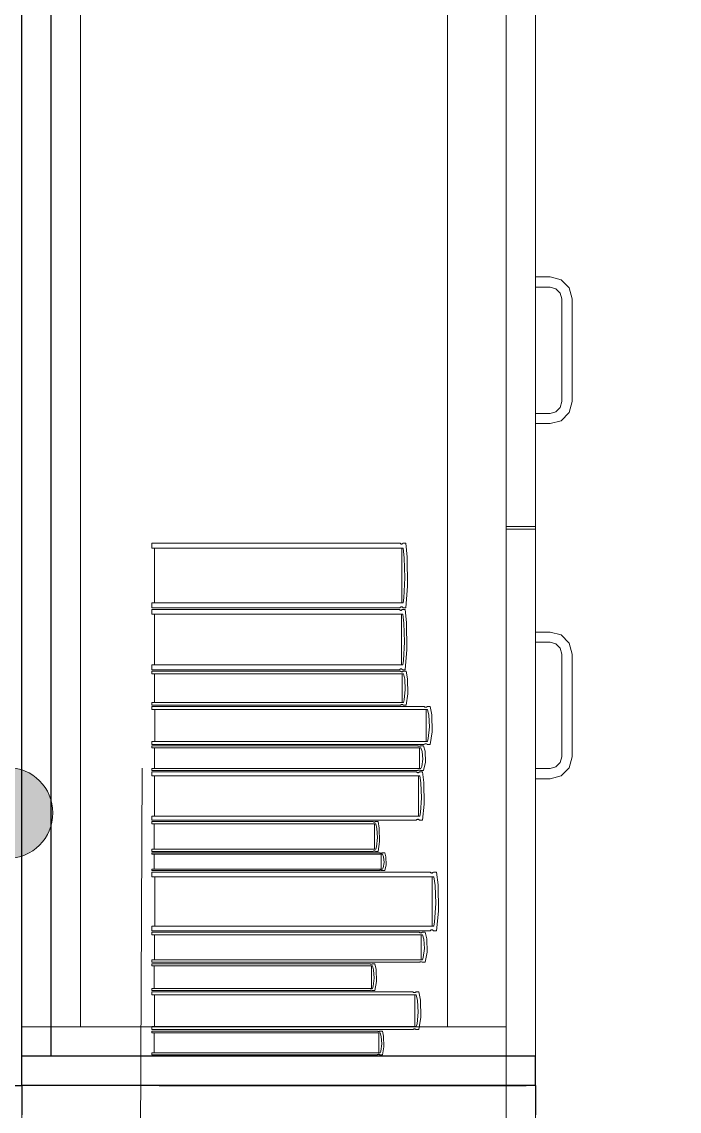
# Model space of a CAD drawing. Header units: inches. Extents: x -19 to 5698, y -728 to 92.
# Drawn here: x 211.535 to 211.983, y 34.967 to 35.71 of the extents above; entities that cross this region are included whole.
import ezdxf

# ---------------------------------------------------------------- set-up
doc = ezdxf.new("R2010")
doc.units = ezdxf.units.IN
doc.header["$MEASUREMENT"] = 0
doc.set_wipeout_variables(frame=1)
for name, pattern in [('HIDDEN', [0.375, 0.25, -0.125]), ('RAYITAS', [0.375, 0.25, -0.125]), ('Wipeout_Contour', [1, 0, -1])]:
    doc.linetypes.add(name, pattern=pattern)
for name, color, linetype, lineweight in [('00 conduct tomacorr', 120, 'HIDDEN', 30), ('T-TECHO-E', 150, 'Continuous', 20), ('TOMACORRIENTE', 22, 'RAYITAS', 9)]:
    doc.layers.add(name, color=color, linetype=linetype, lineweight=lineweight)
doc.layers.add('Interior - Mobiliario', color=7, linetype='Continuous')

# ---------------------------------------------------------------- blocks, each defined once
blk = doc.blocks.new('a')
at = {"layer": 'TOMACORRIENTE', "ltscale": 0.05}
h = blk.add_hatch(color=4, dxfattribs=at)
edge = h.paths.add_edge_path()
edge.add_arc((0, 0.0752), 0.02106, 0, 360)
at = {"layer": 'TOMACORRIENTE', "color": 4}
for p, q in [((-0.14553, 0.09625), (-0.0515, 0.09625)), ((-0.09851, 0.09625), (-0.09851, -0.09657)), ((0, 0.09625), (0, -0.09625)), ((0.06232, -0.09625), (0.06232, 0.09625))]:
    blk.add_line(p, q, dxfattribs=at)
blk.add_circle((0, 0.0752), 0.02106, dxfattribs=at)
blk = doc.blocks.new('CABLE 3FACE')
at = {"layer": 'T-TECHO-E', "rotation": 59.94170052614085}
blk.add_blockref('a', (0, 0), dxfattribs=at)

msp = doc.modelspace()

# ---------------------------------------------------------------- linework, layer by layer
at = {"layer": 'Interior - Mobiliario', "color": 175, "linetype": 'Continuous', "lineweight": 13}
for p, q in [((211.55515, 35.00472), (211.55515, 36.46472)), ((211.86515, 36.46472), (211.86515, 35.00472)), ((211.57515, 36.44472), (211.57515, 35.02472)), ((211.82515, 35.02472), (211.82515, 36.44472)), ((211.86515, 36.44472), (211.86515, 35.02472)), ((211.86515, 35.72472), (211.86515, 35.36572)), ((211.88515, 35.72472), (211.88515, 35.36572)), ((211.89515, 35.53572), (211.88515, 35.53572)), ((211.88515, 35.53572), (211.88515, 35.52872)), ((211.90265, 35.53371), (211.89515, 35.53572)), ((211.88515, 35.52872), (211.89515, 35.52872)), ((211.89515, 35.52872), (211.89915, 35.52764)), ((211.90814, 35.52822), (211.90265, 35.53371)), ((211.91015, 35.52072), (211.90814, 35.52822)), ((211.89915, 35.52764), (211.90208, 35.52472)), ((211.90208, 35.52472), (211.90315, 35.52072)), ((211.90315, 35.52072), (211.90315, 35.45072)), ((211.91015, 35.45072), (211.91015, 35.52072)), ((211.90208, 35.44672), (211.89915, 35.44379)), ((211.90315, 35.45072), (211.90208, 35.44672)), ((211.90814, 35.44322), (211.91015, 35.45072)), ((211.89515, 35.44272), (211.88515, 35.44272)), ((211.88515, 35.44272), (211.88515, 35.43572)), ((211.89915, 35.44379), (211.89515, 35.44272)), ((211.90265, 35.43773), (211.90814, 35.44322)), ((211.88515, 35.43572), (211.89515, 35.43572)), ((211.89515, 35.43572), (211.90265, 35.43773)), ((211.88515, 35.36572), (211.86515, 35.36572)), ((211.88515, 35.36372), (211.86515, 35.36372)), ((211.6238, 35.35081), (211.6238, 35.35434)), ((211.6238, 35.35434), (211.79297, 35.35434)), ((211.79504, 35.35081), (211.6238, 35.35081)), ((211.62553, 35.31369), (211.62553, 35.35081)), ((211.79297, 35.35434), (211.79312, 35.3541)), ((211.79312, 35.3541), (211.79334, 35.35385)), ((211.79334, 35.35385), (211.79358, 35.35368)), ((211.79358, 35.35368), (211.79383, 35.3536)), ((211.79383, 35.3536), (211.79409, 35.35361)), ((211.79409, 35.35361), (211.79434, 35.35371)), ((211.79417, 35.35081), (211.79417, 35.31369)), ((211.79434, 35.35371), (211.79457, 35.3539)), ((211.79457, 35.3539), (211.79479, 35.35417)), ((211.79479, 35.35417), (211.79489, 35.35434)), ((211.79489, 35.35434), (211.79677, 35.35434)), ((211.79583, 35.34419), (211.79504, 35.35081)), ((211.79677, 35.35434), (211.79772, 35.34465)), ((211.79627, 35.33059), (211.79583, 35.34419)), ((211.79772, 35.34465), (211.79793, 35.32489)), ((211.79555, 35.31704), (211.79627, 35.33059)), ((211.79793, 35.32489), (211.79677, 35.31016)), ((211.6238, 35.31016), (211.6238, 35.31369)), ((211.6238, 35.31369), (211.79504, 35.31369)), ((211.79504, 35.31369), (211.79555, 35.31704)), ((211.79297, 35.31016), (211.6238, 35.31016)), ((211.6238, 35.30586), (211.6238, 35.30916)), ((211.6238, 35.30916), (211.79263, 35.30916)), ((211.7947, 35.30586), (211.6238, 35.30586)), ((211.62553, 35.27129), (211.62553, 35.30586)), ((211.79263, 35.30916), (211.79278, 35.30894)), ((211.79278, 35.30894), (211.793, 35.3087)), ((211.79307, 35.31033), (211.79297, 35.31016)), ((211.793, 35.3087), (211.79324, 35.30854)), ((211.79329, 35.3106), (211.79307, 35.31033)), ((211.79324, 35.30854), (211.79349, 35.30847)), ((211.79353, 35.31078), (211.79329, 35.3106)), ((211.79349, 35.30847), (211.79374, 35.30848)), ((211.79378, 35.31088), (211.79353, 35.31078)), ((211.79374, 35.30848), (211.79399, 35.30857)), ((211.79403, 35.31089), (211.79378, 35.31088)), ((211.79383, 35.30586), (211.79383, 35.27129)), ((211.79399, 35.30857), (211.79423, 35.30875)), ((211.79428, 35.31081), (211.79403, 35.31089)), ((211.79423, 35.30875), (211.79445, 35.309)), ((211.79452, 35.31065), (211.79428, 35.31081)), ((211.79445, 35.309), (211.79455, 35.30916)), ((211.79475, 35.31039), (211.79452, 35.31065)), ((211.79455, 35.30916), (211.79642, 35.30916)), ((211.79549, 35.2997), (211.7947, 35.30586)), ((211.79489, 35.31016), (211.79475, 35.31039)), ((211.79677, 35.31016), (211.79489, 35.31016)), ((211.79642, 35.30916), (211.79737, 35.30013)), ((211.79593, 35.28703), (211.79549, 35.2997)), ((211.79737, 35.30013), (211.79758, 35.28172)), ((211.88515, 35.29372), (211.89515, 35.29372)), ((211.88515, 35.28672), (211.88515, 35.29372)), ((211.89515, 35.29372), (211.90265, 35.29171)), ((211.90265, 35.29171), (211.90814, 35.28622)), ((211.79521, 35.27441), (211.79593, 35.28703)), ((211.89515, 35.28672), (211.88515, 35.28672)), ((211.89915, 35.28564), (211.89515, 35.28672)), ((211.90208, 35.28272), (211.89915, 35.28564)), ((211.90315, 35.27872), (211.90208, 35.28272)), ((211.90814, 35.28622), (211.91015, 35.27872)), ((211.79758, 35.28172), (211.79642, 35.268)), ((211.90315, 35.20872), (211.90315, 35.27872)), ((211.91015, 35.27872), (211.91015, 35.20872)), ((211.6238, 35.268), (211.6238, 35.27129)), ((211.6238, 35.27129), (211.7947, 35.27129)), ((211.79263, 35.268), (211.6238, 35.268)), ((211.79273, 35.26816), (211.79263, 35.268)), ((211.79295, 35.26841), (211.79273, 35.26816)), ((211.79318, 35.26858), (211.79295, 35.26841)), ((211.79343, 35.26868), (211.79318, 35.26858)), ((211.79369, 35.26869), (211.79343, 35.26868)), ((211.79394, 35.26861), (211.79369, 35.26869)), ((211.79418, 35.26845), (211.79394, 35.26861)), ((211.7944, 35.26822), (211.79418, 35.26845)), ((211.79455, 35.268), (211.7944, 35.26822)), ((211.79642, 35.268), (211.79455, 35.268)), ((211.7947, 35.27129), (211.79521, 35.27441)), ((211.6238, 35.26515), (211.6238, 35.267)), ((211.6238, 35.267), (211.79321, 35.267)), ((211.79528, 35.26515), (211.6238, 35.26515)), ((211.62554, 35.24575), (211.62554, 35.26515)), ((211.79321, 35.267), (211.79335, 35.26687)), ((211.79335, 35.26687), (211.79357, 35.26674)), ((211.79357, 35.26674), (211.79382, 35.26665)), ((211.79382, 35.26665), (211.79407, 35.26661)), ((211.79407, 35.26661), (211.79432, 35.26662)), ((211.79432, 35.26662), (211.79457, 35.26667)), ((211.79441, 35.26515), (211.79441, 35.24575)), ((211.79457, 35.26667), (211.79481, 35.26677)), ((211.79481, 35.26677), (211.79503, 35.26691)), ((211.79503, 35.26691), (211.79513, 35.267)), ((211.79513, 35.267), (211.79701, 35.267)), ((211.79607, 35.26169), (211.79528, 35.26515)), ((211.79651, 35.25458), (211.79607, 35.26169)), ((211.79701, 35.267), (211.79796, 35.26193)), ((211.79796, 35.26193), (211.79817, 35.25161)), ((211.79579, 35.2475), (211.79651, 35.25458)), ((211.6238, 35.24391), (211.6238, 35.24575)), ((211.6238, 35.24575), (211.79528, 35.24575)), ((211.79528, 35.24575), (211.79579, 35.2475)), ((211.79817, 35.25161), (211.79701, 35.24391)), ((211.79321, 35.24391), (211.6238, 35.24391)), ((211.6238, 35.24085), (211.6238, 35.24291)), ((211.6238, 35.24291), (211.80934, 35.24291)), ((211.81161, 35.24085), (211.6238, 35.24085)), ((211.6257, 35.21922), (211.6257, 35.24085)), ((211.79331, 35.24399), (211.79321, 35.24391)), ((211.79352, 35.24414), (211.79331, 35.24399)), ((211.79376, 35.24423), (211.79352, 35.24414)), ((211.79401, 35.24429), (211.79376, 35.24423)), ((211.79427, 35.24429), (211.79401, 35.24429)), ((211.79452, 35.24425), (211.79427, 35.24429)), ((211.79476, 35.24416), (211.79452, 35.24425)), ((211.79498, 35.24403), (211.79476, 35.24416)), ((211.79513, 35.24391), (211.79498, 35.24403)), ((211.79701, 35.24391), (211.79513, 35.24391)), ((211.80934, 35.24291), (211.8095, 35.24277)), ((211.8095, 35.24277), (211.80974, 35.24262)), ((211.80974, 35.24262), (211.81, 35.24252)), ((211.81, 35.24252), (211.81028, 35.24247)), ((211.81028, 35.24247), (211.81056, 35.24248)), ((211.81056, 35.24248), (211.81083, 35.24254)), ((211.81066, 35.24085), (211.81066, 35.21922)), ((211.81083, 35.24254), (211.8111, 35.24265)), ((211.8111, 35.24265), (211.81134, 35.24281)), ((211.81134, 35.24281), (211.81144, 35.24291)), ((211.81144, 35.24291), (211.8135, 35.24291)), ((211.81248, 35.23699), (211.81161, 35.24085)), ((211.8135, 35.24291), (211.81454, 35.23726)), ((211.81296, 35.22907), (211.81248, 35.23699)), ((211.81454, 35.23726), (211.81478, 35.22575)), ((211.81217, 35.22118), (211.81296, 35.22907)), ((211.81478, 35.22575), (211.8135, 35.21716)), ((211.6238, 35.21716), (211.6238, 35.21922)), ((211.6238, 35.21922), (211.81161, 35.21922)), ((211.80934, 35.21716), (211.6238, 35.21716)), ((211.6238, 35.21482), (211.6238, 35.21616)), ((211.6238, 35.21616), (211.8049, 35.21616)), ((211.8049, 35.21616), (211.80505, 35.21607)), ((211.80505, 35.21607), (211.80529, 35.21598)), ((211.80529, 35.21598), (211.80555, 35.21591)), ((211.80555, 35.21591), (211.80582, 35.21588)), ((211.80609, 35.21589), (211.80636, 35.21593)), ((211.80636, 35.21593), (211.80661, 35.216)), ((211.80661, 35.216), (211.80684, 35.2161)), ((211.80684, 35.2161), (211.80695, 35.21616)), ((211.80695, 35.21616), (211.80896, 35.21616)), ((211.80896, 35.21616), (211.80997, 35.21249)), ((211.80945, 35.21726), (211.80934, 35.21716)), ((211.80968, 35.21742), (211.80945, 35.21726)), ((211.80995, 35.21753), (211.80968, 35.21742)), ((211.81022, 35.21759), (211.80995, 35.21753)), ((211.8105, 35.21759), (211.81022, 35.21759)), ((211.81078, 35.21755), (211.8105, 35.21759)), ((211.81104, 35.21745), (211.81078, 35.21755)), ((211.81128, 35.2173), (211.81104, 35.21745)), ((211.81144, 35.21716), (211.81128, 35.2173)), ((211.8135, 35.21716), (211.81144, 35.21716)), ((211.81161, 35.21922), (211.81217, 35.22118)), ((211.80711, 35.21482), (211.6238, 35.21482)), ((211.62566, 35.20074), (211.62566, 35.21482)), ((211.80582, 35.21588), (211.80609, 35.21589)), ((211.80618, 35.21482), (211.80618, 35.20074)), ((211.80796, 35.21231), (211.80711, 35.21482)), ((211.80843, 35.20715), (211.80796, 35.21231)), ((211.80997, 35.21249), (211.8102, 35.20499)), ((211.90208, 35.20472), (211.90315, 35.20872)), ((211.91015, 35.20872), (211.90814, 35.20122)), ((211.80711, 35.20074), (211.80766, 35.20201)), ((211.80766, 35.20201), (211.80843, 35.20715)), ((211.8102, 35.20499), (211.80896, 35.1994)), ((211.89515, 35.20072), (211.89915, 35.20179)), ((211.89915, 35.20179), (211.90208, 35.20472)), ((211.90814, 35.20122), (211.90265, 35.19573)), ((211.6238, 35.1994), (211.6238, 35.20074)), ((211.6238, 35.20074), (211.80711, 35.20074)), ((211.8049, 35.1994), (211.6238, 35.1994)), ((211.6238, 35.19577), (211.6238, 35.1984)), ((211.6238, 35.1984), (211.8041, 35.1984)), ((211.8063, 35.19577), (211.6238, 35.19577)), ((211.62565, 35.16822), (211.62565, 35.19577)), ((211.8041, 35.1984), (211.80425, 35.19822)), ((211.80425, 35.19822), (211.80449, 35.19803)), ((211.80449, 35.19803), (211.80475, 35.19791)), ((211.80475, 35.19791), (211.80501, 35.19785)), ((211.805, 35.19946), (211.8049, 35.1994)), ((211.80523, 35.19957), (211.805, 35.19946)), ((211.80501, 35.19785), (211.80529, 35.19786)), ((211.80549, 35.19964), (211.80523, 35.19957)), ((211.80529, 35.19786), (211.80555, 35.19793)), ((211.80538, 35.19577), (211.80538, 35.16822)), ((211.80576, 35.19967), (211.80549, 35.19964)), ((211.80555, 35.19793), (211.80581, 35.19807)), ((211.80603, 35.19968), (211.80576, 35.19967)), ((211.80581, 35.19807), (211.80604, 35.19827)), ((211.8063, 35.19965), (211.80603, 35.19968)), ((211.80604, 35.19827), (211.80614, 35.1984)), ((211.80614, 35.1984), (211.80814, 35.1984)), ((211.80656, 35.19958), (211.8063, 35.19965)), ((211.80715, 35.19086), (211.8063, 35.19577)), ((211.80679, 35.19949), (211.80656, 35.19958)), ((211.80695, 35.1994), (211.80679, 35.19949)), ((211.80896, 35.1994), (211.80695, 35.1994)), ((211.80814, 35.1984), (211.80915, 35.1912)), ((211.88515, 35.20072), (211.89515, 35.20072)), ((211.88515, 35.19372), (211.88515, 35.20072)), ((211.89515, 35.19372), (211.88515, 35.19372)), ((211.90265, 35.19573), (211.89515, 35.19372)), ((211.80762, 35.18077), (211.80715, 35.19086)), ((211.80915, 35.1912), (211.80938, 35.17654)), ((211.80685, 35.17071), (211.80762, 35.18077)), ((211.80938, 35.17654), (211.80814, 35.1656)), ((211.6238, 35.1656), (211.6238, 35.16822)), ((211.6238, 35.16822), (211.8063, 35.16822)), ((211.8041, 35.1656), (211.6238, 35.1656)), ((211.6238, 35.16297), (211.6238, 35.1646)), ((211.6238, 35.1646), (211.77454, 35.1646)), ((211.77454, 35.1646), (211.77466, 35.16449)), ((211.77466, 35.16449), (211.77486, 35.16437)), ((211.77486, 35.16437), (211.77508, 35.1643)), ((211.77508, 35.1643), (211.7753, 35.16426)), ((211.7753, 35.16426), (211.77553, 35.16426)), ((211.77553, 35.16426), (211.77575, 35.16431)), ((211.77575, 35.16431), (211.77596, 35.1644)), ((211.77596, 35.1644), (211.77616, 35.16452)), ((211.77616, 35.16452), (211.77624, 35.1646)), ((211.77624, 35.1646), (211.77792, 35.1646)), ((211.77792, 35.1646), (211.77876, 35.16013)), ((211.8042, 35.16573), (211.8041, 35.1656)), ((211.80443, 35.16593), (211.8042, 35.16573)), ((211.80469, 35.16607), (211.80443, 35.16593)), ((211.80495, 35.16614), (211.80469, 35.16607)), ((211.80523, 35.16615), (211.80495, 35.16614)), ((211.80549, 35.16609), (211.80523, 35.16615)), ((211.80575, 35.16596), (211.80549, 35.16609)), ((211.80599, 35.16578), (211.80575, 35.16596)), ((211.80614, 35.1656), (211.80599, 35.16578)), ((211.80814, 35.1656), (211.80614, 35.1656)), ((211.8063, 35.16822), (211.80685, 35.17071)), ((211.77638, 35.16297), (211.6238, 35.16297)), ((211.62535, 35.14585), (211.62535, 35.16297)), ((211.77561, 35.16297), (211.77561, 35.14585)), ((211.77708, 35.15992), (211.77638, 35.16297)), ((211.77748, 35.15364), (211.77708, 35.15992)), ((211.77876, 35.16013), (211.77895, 35.15102)), ((211.77683, 35.1474), (211.77748, 35.15364)), ((211.77895, 35.15102), (211.77792, 35.14422)), ((211.6238, 35.14422), (211.6238, 35.14585)), ((211.6238, 35.14585), (211.77638, 35.14585)), ((211.77454, 35.14422), (211.6238, 35.14422)), ((211.6238, 35.14226), (211.6238, 35.14322)), ((211.6238, 35.14322), (211.77895, 35.14322)), ((211.78084, 35.14226), (211.6238, 35.14226)), ((211.62539, 35.13215), (211.62539, 35.14226)), ((211.77462, 35.1443), (211.77454, 35.14422)), ((211.77482, 35.14442), (211.77462, 35.1443)), ((211.77503, 35.14451), (211.77482, 35.14442)), ((211.77525, 35.14456), (211.77503, 35.14451)), ((211.77548, 35.14456), (211.77525, 35.14456)), ((211.7757, 35.14452), (211.77548, 35.14456)), ((211.77592, 35.14445), (211.7757, 35.14452)), ((211.77612, 35.14433), (211.77592, 35.14445)), ((211.77624, 35.14422), (211.77612, 35.14433)), ((211.77792, 35.14422), (211.77624, 35.14422)), ((211.77638, 35.14585), (211.77683, 35.1474)), ((211.77895, 35.14322), (211.77908, 35.14316)), ((211.77908, 35.14316), (211.77928, 35.14309)), ((211.77928, 35.14309), (211.7795, 35.14304)), ((211.7795, 35.14304), (211.77974, 35.14302)), ((211.77974, 35.14302), (211.77997, 35.14302)), ((211.77997, 35.14302), (211.7802, 35.14305)), ((211.78005, 35.14226), (211.78005, 35.13215)), ((211.7802, 35.14305), (211.78042, 35.1431)), ((211.78042, 35.1431), (211.78062, 35.14317)), ((211.78062, 35.14317), (211.78071, 35.14322)), ((211.78071, 35.14322), (211.78243, 35.14322)), ((211.78157, 35.14045), (211.78084, 35.14226)), ((211.78243, 35.14322), (211.7833, 35.14058)), ((211.78131, 35.13306), (211.78198, 35.13675)), ((211.78198, 35.13675), (211.78157, 35.14045)), ((211.7835, 35.1352), (211.78243, 35.13118)), ((211.7833, 35.14058), (211.7835, 35.1352)), ((211.6238, 35.13118), (211.6238, 35.13215)), ((211.6238, 35.13215), (211.78084, 35.13215)), ((211.77895, 35.13118), (211.6238, 35.13118)), ((211.6238, 35.12698), (211.6238, 35.13018)), ((211.6238, 35.13018), (211.81356, 35.13018)), ((211.81587, 35.12698), (211.6238, 35.12698)), ((211.62574, 35.09333), (211.62574, 35.12698)), ((211.77904, 35.13123), (211.77895, 35.13118)), ((211.77924, 35.1313), (211.77904, 35.13123)), ((211.77946, 35.13135), (211.77924, 35.1313)), ((211.77968, 35.13138), (211.77946, 35.13135)), ((211.77992, 35.13138), (211.77968, 35.13138)), ((211.78015, 35.13136), (211.77992, 35.13138)), ((211.78037, 35.13132), (211.78015, 35.13136)), ((211.78057, 35.13125), (211.78037, 35.13132)), ((211.78071, 35.13118), (211.78057, 35.13125)), ((211.78243, 35.13118), (211.78071, 35.13118)), ((211.78084, 35.13215), (211.78131, 35.13306)), ((211.81356, 35.13018), (211.81372, 35.12997)), ((211.81372, 35.12997), (211.81397, 35.12974)), ((211.81397, 35.12974), (211.81424, 35.12959)), ((211.81424, 35.12959), (211.81452, 35.12951)), ((211.81452, 35.12951), (211.8148, 35.12952)), ((211.8148, 35.12952), (211.81508, 35.12961)), ((211.8149, 35.12698), (211.8149, 35.09333)), ((211.81508, 35.12961), (211.81535, 35.12978)), ((211.81535, 35.12978), (211.8156, 35.13003)), ((211.8156, 35.13003), (211.8157, 35.13018)), ((211.8157, 35.13018), (211.81781, 35.13018)), ((211.81677, 35.12098), (211.81587, 35.12698)), ((211.81781, 35.13018), (211.81887, 35.1214)), ((211.81726, 35.10865), (211.81677, 35.12098)), ((211.81887, 35.1214), (211.81912, 35.10349)), ((211.81645, 35.09637), (211.81726, 35.10865)), ((211.81912, 35.10349), (211.81781, 35.09013)), ((211.6238, 35.09013), (211.6238, 35.09333)), ((211.6238, 35.09333), (211.81587, 35.09333)), ((211.81356, 35.09013), (211.6238, 35.09013)), ((211.81366, 35.09028), (211.81356, 35.09013)), ((211.81391, 35.09053), (211.81366, 35.09028)), ((211.81418, 35.0907), (211.81391, 35.09053)), ((211.81446, 35.09079), (211.81418, 35.0907)), ((211.81474, 35.0908), (211.81446, 35.09079)), ((211.81502, 35.09072), (211.81474, 35.0908)), ((211.81529, 35.09057), (211.81502, 35.09072)), ((211.81554, 35.09034), (211.81529, 35.09057)), ((211.8157, 35.09013), (211.81554, 35.09034)), ((211.81781, 35.09013), (211.8157, 35.09013)), ((211.81587, 35.09333), (211.81645, 35.09637)), ((211.6238, 35.08749), (211.6238, 35.08913)), ((211.6238, 35.08913), (211.80596, 35.08913)), ((211.80818, 35.08749), (211.6238, 35.08749)), ((211.62567, 35.07032), (211.62567, 35.08749)), ((211.80596, 35.08913), (211.80611, 35.08902)), ((211.80611, 35.08902), (211.80635, 35.0889)), ((211.80635, 35.0889), (211.80661, 35.08882)), ((211.80661, 35.08882), (211.80688, 35.08879)), ((211.80688, 35.08879), (211.80716, 35.08879)), ((211.80716, 35.08879), (211.80742, 35.08884)), ((211.80725, 35.08749), (211.80725, 35.07032)), ((211.80742, 35.08884), (211.80768, 35.08893)), ((211.80768, 35.08893), (211.80792, 35.08905)), ((211.80792, 35.08905), (211.80802, 35.08913)), ((211.80802, 35.08913), (211.81004, 35.08913)), ((211.80904, 35.08443), (211.80818, 35.08749)), ((211.80951, 35.07814), (211.80904, 35.08443)), ((211.81004, 35.08913), (211.81106, 35.08464)), ((211.81106, 35.08464), (211.81129, 35.0755)), ((211.80873, 35.07187), (211.80951, 35.07814)), ((211.81129, 35.0755), (211.81004, 35.06868)), ((211.6238, 35.06868), (211.6238, 35.07032)), ((211.6238, 35.07032), (211.80818, 35.07032)), ((211.80596, 35.06868), (211.6238, 35.06868)), ((211.6238, 35.06622), (211.6238, 35.06768)), ((211.6238, 35.06768), (211.77242, 35.06768)), ((211.77242, 35.06768), (211.77255, 35.06758)), ((211.77255, 35.06758), (211.77274, 35.06748)), ((211.77274, 35.06748), (211.77295, 35.06741)), ((211.77362, 35.06742), (211.77383, 35.0675)), ((211.77383, 35.0675), (211.77402, 35.06761)), ((211.77402, 35.06761), (211.7741, 35.06768)), ((211.7741, 35.06768), (211.77576, 35.06768)), ((211.77576, 35.06768), (211.77659, 35.06369)), ((211.80606, 35.06876), (211.80596, 35.06868)), ((211.80629, 35.06888), (211.80606, 35.06876)), ((211.80655, 35.06897), (211.80629, 35.06888)), ((211.80682, 35.06902), (211.80655, 35.06897)), ((211.80709, 35.06902), (211.80682, 35.06902)), ((211.80737, 35.06898), (211.80709, 35.06902)), ((211.80763, 35.06891), (211.80737, 35.06898)), ((211.80787, 35.06879), (211.80763, 35.06891)), ((211.80802, 35.06868), (211.80787, 35.06879)), ((211.81004, 35.06868), (211.80802, 35.06868)), ((211.80818, 35.07032), (211.80873, 35.07187)), ((211.77424, 35.06622), (211.6238, 35.06622)), ((211.62532, 35.05094), (211.62532, 35.06622)), ((211.77295, 35.06741), (211.77318, 35.06738)), ((211.77318, 35.06738), (211.7734, 35.06738)), ((211.7734, 35.06738), (211.77362, 35.06742)), ((211.77348, 35.06622), (211.77348, 35.05094)), ((211.77493, 35.0635), (211.77424, 35.06622)), ((211.77532, 35.0579), (211.77493, 35.0635)), ((211.77659, 35.06369), (211.77678, 35.05555)), ((211.77469, 35.05232), (211.77532, 35.0579)), ((211.77678, 35.05555), (211.77576, 35.04949)), ((211.6238, 35.04949), (211.6238, 35.05094)), ((211.6238, 35.05094), (211.77424, 35.05094)), ((211.77242, 35.04949), (211.6238, 35.04949)), ((211.6238, 35.04643), (211.6238, 35.04849)), ((211.6238, 35.04849), (211.8018, 35.04849)), ((211.80397, 35.04643), (211.6238, 35.04643)), ((211.62562, 35.02488), (211.62562, 35.04643)), ((211.77251, 35.04956), (211.77242, 35.04949)), ((211.7727, 35.04967), (211.77251, 35.04956)), ((211.77291, 35.04974), (211.7727, 35.04967)), ((211.77313, 35.04979), (211.77291, 35.04974)), ((211.77335, 35.04979), (211.77313, 35.04979)), ((211.77357, 35.04976), (211.77335, 35.04979)), ((211.77378, 35.04969), (211.77357, 35.04976)), ((211.77398, 35.04958), (211.77378, 35.04969)), ((211.7741, 35.04949), (211.77398, 35.04958)), ((211.77576, 35.04949), (211.7741, 35.04949)), ((211.77424, 35.05094), (211.77469, 35.05232)), ((211.8018, 35.04849), (211.80195, 35.04835)), ((211.80195, 35.04835), (211.80218, 35.0482)), ((211.80218, 35.0482), (211.80243, 35.0481)), ((211.80243, 35.0481), (211.8027, 35.04806)), ((211.8027, 35.04806), (211.80297, 35.04806)), ((211.80297, 35.04806), (211.80323, 35.04812)), ((211.80306, 35.04643), (211.80306, 35.02488)), ((211.80323, 35.04812), (211.80348, 35.04823)), ((211.80348, 35.04823), (211.80371, 35.04839)), ((211.80371, 35.04839), (211.80381, 35.04849)), ((211.80381, 35.04849), (211.80579, 35.04849)), ((211.80481, 35.04259), (211.80397, 35.04643)), ((211.80579, 35.04849), (211.80679, 35.04286)), ((211.80527, 35.0347), (211.80481, 35.04259)), ((211.80679, 35.04286), (211.80701, 35.03139)), ((211.80451, 35.02683), (211.80527, 35.0347)), ((211.80701, 35.03139), (211.80579, 35.02283)), ((211.82515, 35.02472), (211.57515, 35.02472)), ((211.6238, 35.02283), (211.6238, 35.02488)), ((211.6238, 35.02488), (211.80397, 35.02488)), ((211.8019, 35.02293), (211.8018, 35.02283)), ((211.80213, 35.02309), (211.8019, 35.02293)), ((211.80238, 35.0232), (211.80213, 35.02309)), ((211.80264, 35.02326), (211.80238, 35.0232)), ((211.80291, 35.02326), (211.80264, 35.02326)), ((211.80317, 35.02321), (211.80291, 35.02326)), ((211.80343, 35.02312), (211.80317, 35.02321)), ((211.80366, 35.02297), (211.80343, 35.02312)), ((211.80381, 35.02283), (211.80366, 35.02297)), ((211.80397, 35.02488), (211.80451, 35.02683)), ((211.86515, 35.02472), (211.82515, 35.02472)), ((211.8018, 35.02283), (211.6238, 35.02283)), ((211.6238, 35.02054), (211.6238, 35.02183)), ((211.6238, 35.02183), (211.77741, 35.02183)), ((211.77929, 35.02054), (211.6238, 35.02054)), ((211.77741, 35.02183), (211.77754, 35.02175)), ((211.77754, 35.02175), (211.77774, 35.02165)), ((211.77774, 35.02165), (211.77796, 35.02159)), ((211.77796, 35.02159), (211.77819, 35.02156)), ((211.77819, 35.02156), (211.77842, 35.02157)), ((211.77842, 35.02157), (211.77865, 35.0216)), ((211.77865, 35.0216), (211.77886, 35.02167)), ((211.77886, 35.02167), (211.77906, 35.02177)), ((211.77906, 35.02177), (211.77915, 35.02183)), ((211.77915, 35.02183), (211.78086, 35.02183)), ((211.78001, 35.01813), (211.77929, 35.02054)), ((211.78041, 35.01317), (211.78001, 35.01813)), ((211.78086, 35.02183), (211.78172, 35.0183)), ((211.78172, 35.0183), (211.78191, 35.01109)), ((211.80579, 35.02283), (211.80381, 35.02283)), ((211.86515, 35.00472), (211.55515, 35.00472))]:
    msp.add_line(p, q, dxfattribs=at)

# ---------------------------------------------------------------- wipeouts: each hides what was drawn before it
at = {"color": 254, "linetype": 'Wipeout_Contour', "lineweight": 0, "ltscale": 6540.809223}
msp.add_wipeout([(211.88515, 34.96472), (211.88515, 34.98472), (211.53515, 34.98472), (211.53515, 34.96472)], dxfattribs=at).dxf.layer = 'Interior - Mobiliario'

# ---------------------------------------------------------------- next in the draw order: linework, layer by layer
at = {"layer": 'Interior - Mobiliario', "color": 175, "linetype": 'Continuous', "lineweight": 30}
for p, q in [((211.88515, 34.98472), (211.53515, 34.98472)), ((211.53515, 34.98472), (211.53515, 34.96472)), ((211.88515, 34.98472), (211.88515, 34.96472))]:
    msp.add_line(p, q, dxfattribs=at)
at = {"layer": 'Interior - Mobiliario', "color": 175, "linetype": 'Continuous', "lineweight": 13}
for p, q in [((211.53515, 34.98472), (211.53515, 34.96472)), ((211.88515, 34.98472), (211.53515, 34.98472)), ((211.53515, 34.98472), (211.53515, 34.94472)), ((211.86515, 34.98472), (211.53515, 34.98472)), ((211.53515, 33.48472), (211.53515, 34.98472)), ((211.53515, 34.98472), (211.88515, 34.98472)), ((211.86515, 34.94472), (211.86515, 34.98472)), ((211.88515, 34.96472), (211.88515, 34.98472)), ((211.88515, 34.98472), (211.88515, 33.48472))]:
    msp.add_line(p, q, dxfattribs=at)

# ---------------------------------------------------------------- next in the draw order: wipeouts: each hides what was drawn before it
at = {"color": 254, "linetype": 'Wipeout_Contour', "lineweight": 0, "ltscale": 6540.215745}
msp.add_wipeout([(211.55515, 36.46472), (211.53515, 36.46472), (211.53515, 35.00472), (211.55515, 35.00472)], dxfattribs=at).dxf.layer = 'Interior - Mobiliario'

# ---------------------------------------------------------------- next in the draw order: linework, layer by layer
at = {"layer": 'Interior - Mobiliario', "color": 175, "linetype": 'Continuous', "lineweight": 30}
for p, q in [((211.53515, 35.00472), (211.53515, 36.46472)), ((211.55515, 35.00472), (211.55515, 36.46472)), ((211.55515, 35.00472), (211.53515, 35.00472))]:
    msp.add_line(p, q, dxfattribs=at)
at = {"layer": 'Interior - Mobiliario', "color": 175, "linetype": 'Continuous', "lineweight": 13}
for p, q in [((211.53515, 35.00472), (211.53515, 36.46472)), ((211.55515, 36.46472), (211.55515, 35.00472)), ((211.53515, 35.02472), (211.53515, 36.44472)), ((211.57515, 35.02472), (211.53515, 35.02472)), ((211.55515, 35.00472), (211.53515, 35.00472))]:
    msp.add_line(p, q, dxfattribs=at)

# ---------------------------------------------------------------- next in the draw order: wipeouts: each hides what was drawn before it
at = {"color": 254, "linetype": 'Wipeout_Contour', "lineweight": 0, "ltscale": 6540.810935}
msp.add_wipeout([(211.88515, 35.00472), (211.53515, 35.00472), (211.53515, 34.98472), (211.88515, 34.98472)], dxfattribs=at).dxf.layer = 'Interior - Mobiliario'

# ---------------------------------------------------------------- next in the draw order: linework, layer by layer
at = {"layer": 'Interior - Mobiliario', "color": 175, "linetype": 'Continuous', "lineweight": 13}
for p, q in [((211.53515, 36.48472), (211.53515, 34.98472)), ((211.88515, 34.98472), (211.88515, 36.48472)), ((211.53515, 35.00472), (211.53515, 36.46472)), ((211.55515, 35.00472), (211.55515, 36.46472)), ((211.55515, 35.00472), (211.55515, 36.46472)), ((211.55515, 35.00472), (211.55515, 36.46472)), ((211.86515, 36.46472), (211.86515, 35.00472)), ((211.86515, 36.46472), (211.86515, 35.00472)), ((211.88515, 36.46472), (211.88515, 35.00472)), ((211.88515, 36.46472), (211.88515, 35.00472)), ((211.86515, 35.00472), (211.86515, 35.36372)), ((211.88515, 35.00472), (211.88515, 35.36372)), ((211.53515, 34.98472), (211.53515, 35.02472)), ((211.86515, 35.02472), (211.86515, 34.98472)), ((211.62537, 35.00701), (211.62537, 35.02054)), ((211.7785, 35.02054), (211.7785, 35.00701)), ((211.77929, 35.00701), (211.77975, 35.00823)), ((211.77975, 35.00823), (211.78041, 35.01317)), ((211.78191, 35.01109), (211.78086, 35.00572)), ((211.53515, 35.00472), (211.88515, 35.00472)), ((211.53515, 34.98472), (211.53515, 35.00472)), ((211.88515, 35.00472), (211.53515, 35.00472)), ((211.88515, 35.00472), (211.55515, 35.00472)), ((211.86515, 35.00472), (211.55515, 35.00472)), ((211.86515, 35.00472), (211.55515, 35.00472)), ((211.6238, 35.00572), (211.6238, 35.00701)), ((211.6238, 35.00701), (211.77929, 35.00701)), ((211.77741, 35.00572), (211.6238, 35.00572)), ((211.7775, 35.00578), (211.77741, 35.00572)), ((211.7777, 35.00588), (211.7775, 35.00578)), ((211.77791, 35.00594), (211.7777, 35.00588)), ((211.77814, 35.00598), (211.77791, 35.00594)), ((211.77837, 35.00599), (211.77814, 35.00598)), ((211.7786, 35.00596), (211.77837, 35.00599)), ((211.77882, 35.00589), (211.7786, 35.00596)), ((211.77902, 35.0058), (211.77882, 35.00589)), ((211.77915, 35.00572), (211.77902, 35.0058)), ((211.78086, 35.00572), (211.77915, 35.00572)), ((211.88515, 35.00472), (211.86515, 35.00472)), ((211.88515, 35.00472), (211.88515, 34.98472)), ((211.88515, 34.98472), (211.53515, 34.98472)), ((211.86515, 34.98472), (211.53515, 34.98472)), ((211.53515, 34.98472), (211.88515, 34.98472))]:
    msp.add_line(p, q, dxfattribs=at)
at = {"layer": 'Interior - Mobiliario', "color": 175, "linetype": 'Continuous', "lineweight": 30}
for p, q in [((211.53515, 34.98472), (211.53515, 35.00472)), ((211.88515, 35.00472), (211.53515, 35.00472)), ((211.88515, 34.98472), (211.88515, 35.00472)), ((211.88515, 34.98472), (211.53515, 34.98472))]:
    msp.add_line(p, q, dxfattribs=at)

# ---------------------------------------------------------------- next in the draw order: wipeouts: each hides what was drawn before it
at = {"color": 254, "linetype": 'Wipeout_Contour', "lineweight": 0, "ltscale": 6539.409544}
msp.add_wipeout([(211.18515, 34.96472), (211.53515, 34.96472), (211.53515, 34.98472), (211.18515, 34.98472)], dxfattribs=at).dxf.layer = 'Interior - Mobiliario'

# ---------------------------------------------------------------- next in the draw order: linework, layer by layer
at = {"layer": '00 conduct tomacorr'}
msp.add_line((206.75374, 34.98472), (230.70778, 34.98472), dxfattribs=at)
at = {"layer": 'Interior - Mobiliario', "color": 175, "linetype": 'Continuous', "lineweight": 30}
for p, q in [((211.18515, 34.98472), (211.53515, 34.98472)), ((211.53515, 34.98472), (211.53515, 34.96472))]:
    msp.add_line(p, q, dxfattribs=at)
at = {"layer": 'Interior - Mobiliario', "color": 175, "linetype": 'Continuous', "lineweight": 13}
for p, q in [((211.18515, 34.98472), (211.53515, 34.98472)), ((211.53515, 34.98472), (211.18515, 34.98472)), ((211.20515, 34.98472), (211.53515, 34.98472)), ((211.53515, 34.98472), (211.53515, 34.96472)), ((211.53515, 34.98472), (211.53515, 34.94472)), ((211.53515, 33.48472), (211.53515, 34.98472))]:
    msp.add_line(p, q, dxfattribs=at)

# ---------------------------------------------------------------- next in the draw order: block references
at = {"layer": '00 conduct tomacorr', "xscale": 1.47256122672843, "yscale": 1.47256122672843, "zscale": 1.47256122672843, "rotation": 299.7894777823319}
msp.add_blockref('CABLE 3FACE', (211.5248, 35.0597, 0), dxfattribs=at)

doc.saveas('drawing.dxf')
